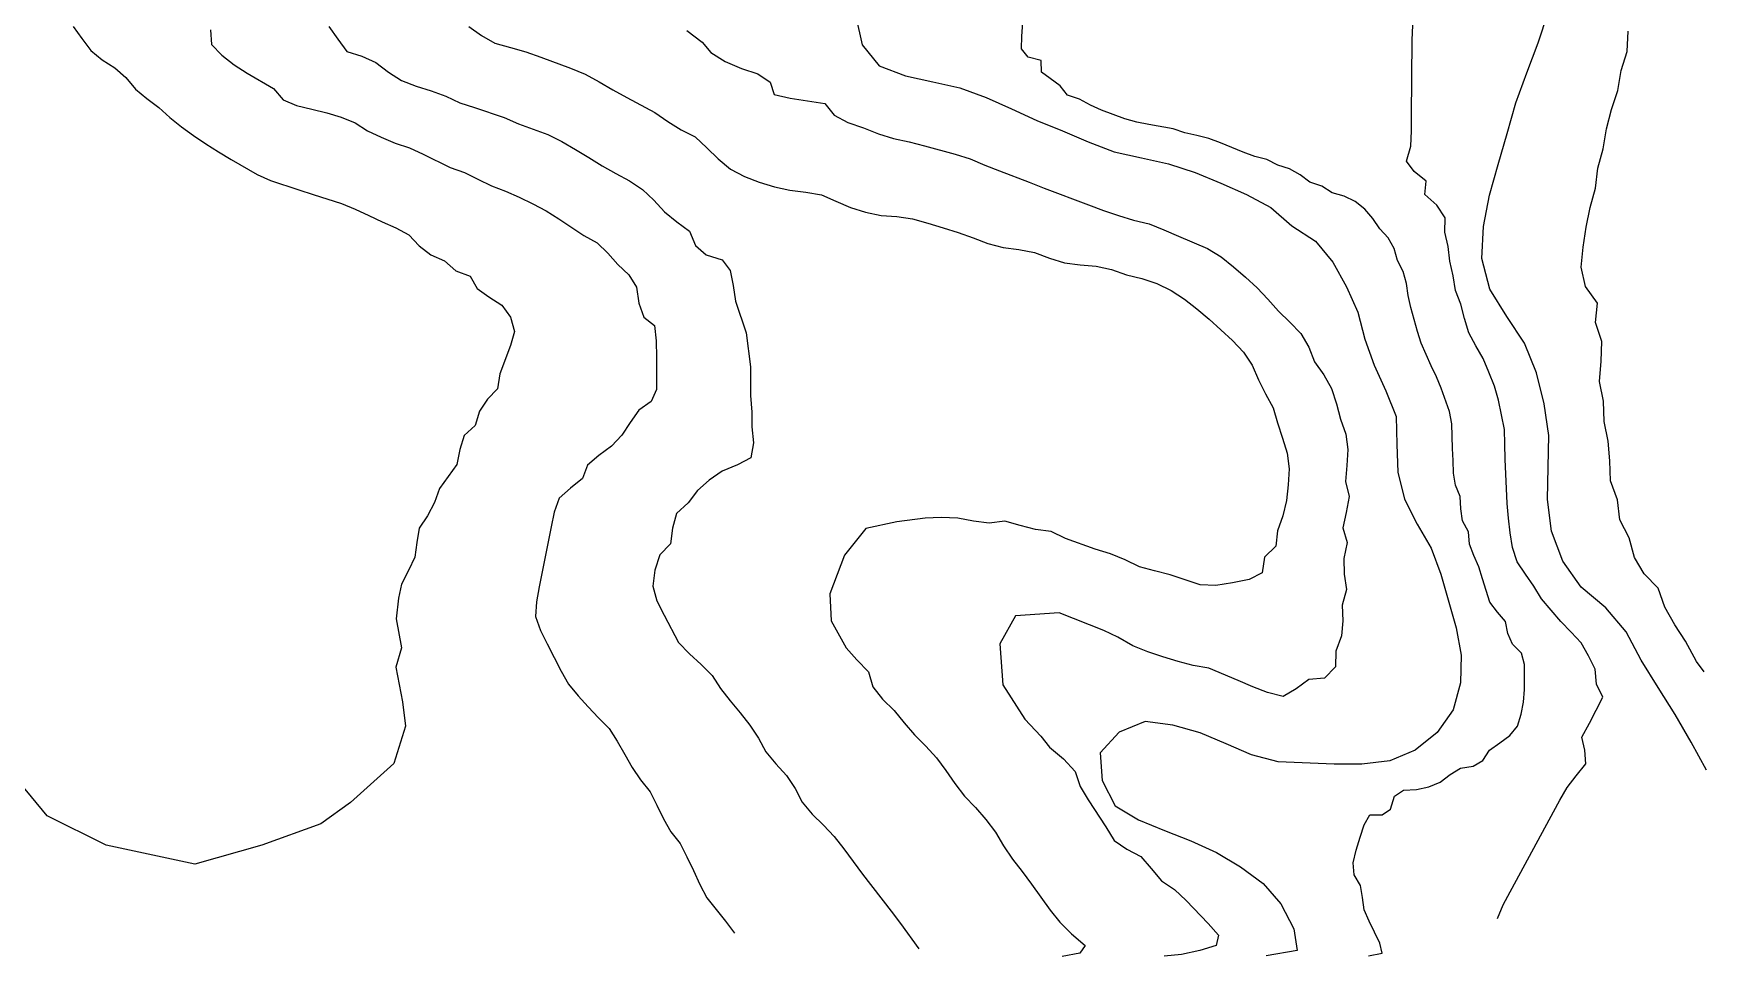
# Model space of a CAD drawing. Extents: x 2403 to 3303, y 1591 to 2515.
# Drawn here: x 2799.7 to 3296.4, y 1590.8 to 1864.9 of the extents above; entities that cross this region are included whole.
import ezdxf

# ---------------------------------------------------------------- set-up
doc = ezdxf.new("R2010")
doc.units = 0
doc.header["$MEASUREMENT"] = 0
doc.layers.add('TOPO', color=7, linetype='CONTINUOUS')

msp = doc.modelspace()

# ---------------------------------------------------------------- linework, layer by layer
at = {"layer": 'TOPO', "color": 0}
for p, q in [((3043.844, 1869.921, 460), (3045.711, 1861.506, 460)), ((3093.067, 1864.145, 450), (3093.38, 1868.181, 450)), ((3208.996, 1862.946, 440), (3209.151, 1867.35, 440)), ((3246.348, 1862.096, 430), (3249.376, 1871.099, 430)), ((2811.477, 1867.002, 510), (2814.127, 1863.467, 510)), ((2814.127, 1863.467, 510), (2816.73, 1859.87, 510)), ((2852.246, 1866.008, 500), (2852.616, 1861.636, 500)), ((2887.373, 1866.991, 490), (2890.103, 1863.272, 490)), ((2890.103, 1863.272, 490), (2892.734, 1859.555, 490)), ((2928.981, 1866.965, 480), (2932.729, 1864.281, 480)), ((2932.729, 1864.281, 480), (2936.726, 1861.988, 480)), ((2993.637, 1865.788, 470), (2998.2, 1862.383, 470)), ((2998.2, 1862.383, 470), (3000.802, 1859.28, 470)), ((3093.058, 1860.315, 450), (3093.067, 1864.145, 450)), ((3208.826, 1840.482, 440), (3208.996, 1862.946, 440)), ((3272.814, 1859.576, 420), (3273.049, 1865.567, 420)), ((2816.73, 1859.87, 510), (2820.103, 1857.073, 510)), ((2852.616, 1861.636, 500), (2855.63, 1858.424, 500)), ((2855.63, 1858.424, 500), (2859.331, 1855.574, 500)), ((2892.734, 1859.555, 490), (2897.229, 1858.218, 490)), ((2897.229, 1858.218, 490), (2901.392, 1856.303, 490)), ((2936.726, 1861.988, 480), (2941.31, 1860.71, 480)), ((2941.31, 1860.71, 480), (2945.889, 1859.417, 480)), ((2945.889, 1859.417, 480), (2950.332, 1857.878, 480)), ((2950.332, 1857.878, 480), (2959.174, 1854.636, 480)), ((3000.802, 1859.28, 470), (3005.104, 1856.617, 470)), ((3045.711, 1861.506, 460), (3050.766, 1855.296, 460)), ((3095.027, 1857.91, 450), (3093.058, 1860.315, 450)), ((3098.839, 1856.884, 450), (3095.027, 1857.91, 450)), ((3243.022, 1853.21, 430), (3246.348, 1862.096, 430)), ((3271.028, 1853.899, 420), (3272.814, 1859.576, 420)), ((2820.103, 1857.073, 510), (2823.885, 1854.704, 510)), ((2823.885, 1854.704, 510), (2827.188, 1851.82, 510)), ((2859.331, 1855.574, 500), (2863.217, 1853.093, 500)), ((2863.217, 1853.093, 500), (2870.97, 1848.547, 500)), ((2901.392, 1856.303, 490), (2905.086, 1853.464, 490)), ((2905.086, 1853.464, 490), (2908.961, 1850.914, 490)), ((2959.174, 1854.636, 480), (2963.517, 1852.815, 480)), ((2963.517, 1852.815, 480), (2967.638, 1850.55, 480)), ((3005.104, 1856.617, 470), (3009.889, 1854.546, 470)), ((3009.889, 1854.546, 470), (3014.79, 1852.906, 470)), ((3014.79, 1852.906, 470), (3018.385, 1850.484, 470)), ((3050.766, 1855.296, 460), (3058.621, 1852.312, 460)), ((3098.975, 1853.453, 450), (3098.839, 1856.884, 450)), ((3101.54, 1851.547, 450), (3098.975, 1853.453, 450)), ((3239.78, 1844.296, 430), (3243.022, 1853.21, 430)), ((3270.007, 1848.004, 420), (3271.028, 1853.899, 420)), ((2827.188, 1851.82, 510), (2829.977, 1848.379, 510)), ((2829.977, 1848.379, 510), (2833.429, 1845.628, 510)), ((2870.97, 1848.547, 500), (2873.815, 1845.235, 500)), ((2908.961, 1850.914, 490), (2913.293, 1849.235, 490)), ((2913.293, 1849.235, 490), (2917.744, 1847.898, 490)), ((2917.744, 1847.898, 490), (2922.103, 1846.343, 490)), ((2967.638, 1850.55, 480), (2971.691, 1848.148, 480)), ((2971.691, 1848.148, 480), (2975.838, 1845.921, 480)), ((3018.385, 1850.484, 470), (3019.596, 1846.757, 470)), ((3058.621, 1852.312, 460), (3066.732, 1850.596, 460)), ((3066.732, 1850.596, 460), (3074.741, 1848.74, 460)), ((3074.741, 1848.74, 460), (3082.508, 1845.905, 460)), ((3104.541, 1849.408, 450), (3101.54, 1851.547, 450)), ((3106.697, 1846.626, 450), (3104.541, 1849.408, 450)), ((3268.145, 1842.346, 420), (3270.007, 1848.004, 420)), ((2833.429, 1845.628, 510), (2836.973, 1842.961, 510)), ((2836.973, 1842.961, 510), (2840.2, 1839.934, 510)), ((2873.815, 1845.235, 500), (2877.802, 1843.503, 500)), ((2877.802, 1843.503, 500), (2882.332, 1842.466, 500)), ((2882.332, 1842.466, 500), (2886.785, 1841.354, 500)), ((2922.103, 1846.343, 490), (2926.292, 1844.349, 490)), ((2926.292, 1844.349, 490), (2930.693, 1842.883, 490)), ((2930.693, 1842.883, 490), (2939.496, 1839.952, 490)), ((2975.838, 1845.921, 480), (2984.131, 1841.448, 480)), ((3019.596, 1846.757, 470), (3024.312, 1845.743, 470)), ((3024.312, 1845.743, 470), (3034.6, 1844.115, 470)), ((3034.6, 1844.115, 470), (3037.386, 1840.625, 470)), ((3082.508, 1845.905, 460), (3090.082, 1842.565, 460)), ((3090.082, 1842.565, 460), (3097.576, 1839.082, 460)), ((3110.261, 1845.413, 450), (3106.697, 1846.626, 450)), ((3113.476, 1843.655, 450), (3110.261, 1845.413, 450)), ((3116.805, 1842.15, 450), (3113.476, 1843.655, 450)), ((3237.205, 1835.164, 430), (3239.78, 1844.296, 430)), ((2840.2, 1839.934, 510), (2843.639, 1837.167, 510)), ((2886.785, 1841.354, 500), (2891.085, 1840.053, 500)), ((2891.085, 1840.053, 500), (2895.196, 1838.4, 500)), ((2895.196, 1838.4, 500), (2898.935, 1835.982, 500)), ((2939.496, 1839.952, 490), (2943.726, 1838.048, 490)), ((2943.726, 1838.048, 490), (2948.107, 1836.514, 490)), ((2984.131, 1841.448, 480), (2987.995, 1838.762, 480)), ((2987.995, 1838.762, 480), (2992.016, 1836.33, 480)), ((3037.386, 1840.625, 470), (3041.482, 1838.485, 470)), ((3041.482, 1838.485, 470), (3046.089, 1836.881, 470)), ((3097.576, 1839.082, 460), (3105.229, 1835.961, 460)), ((3120.24, 1840.845, 450), (3116.805, 1842.15, 450)), ((3123.688, 1839.595, 450), (3120.24, 1840.845, 450)), ((3127.214, 1838.624, 450), (3123.688, 1839.595, 450)), ((3130.816, 1837.924, 450), (3127.214, 1838.624, 450)), ((3138.016, 1836.564, 450), (3130.816, 1837.924, 450)), ((3208.769, 1835.985, 440), (3208.826, 1840.482, 440)), ((3266.687, 1836.581, 420), (3268.145, 1842.346, 420)), ((2843.639, 1837.167, 510), (2847.264, 1834.626, 510)), ((2847.264, 1834.626, 510), (2850.938, 1832.158, 510)), ((2898.935, 1835.982, 500), (2902.991, 1834.097, 500)), ((2902.991, 1834.097, 500), (2907.135, 1832.384, 500)), ((2948.107, 1836.514, 490), (2952.443, 1834.867, 490)), ((2952.443, 1834.867, 490), (2956.593, 1832.79, 490)), ((2956.593, 1832.79, 490), (2960.628, 1830.496, 490)), ((2992.016, 1836.33, 480), (2996.193, 1834.191, 480)), ((2996.193, 1834.191, 480), (2999.63, 1830.982, 480)), ((3046.089, 1836.881, 470), (3050.578, 1835.089, 470)), ((3050.578, 1835.089, 470), (3055.071, 1833.772, 470)), ((3055.071, 1833.772, 470), (3059.675, 1832.728, 470)), ((3059.675, 1832.728, 470), (3064.235, 1831.546, 470)), ((3105.229, 1835.961, 460), (3112.844, 1832.697, 460)), ((3112.844, 1832.697, 460), (3120.547, 1829.74, 460)), ((3141.511, 1835.454, 450), (3138.016, 1836.564, 450)), ((3145.07, 1834.59, 450), (3141.511, 1835.454, 450)), ((3148.62, 1833.679, 450), (3145.07, 1834.59, 450)), ((3152.081, 1832.474, 450), (3148.62, 1833.679, 450)), ((3208.543, 1831.481, 440), (3208.769, 1835.985, 440)), ((3234.538, 1826.053, 430), (3237.205, 1835.164, 430)), ((3265.632, 1830.694, 420), (3266.687, 1836.581, 420)), ((2850.938, 1832.158, 510), (2854.661, 1829.771, 510)), ((2854.661, 1829.771, 510), (2858.453, 1827.483, 510)), ((2907.135, 1832.384, 500), (2911.362, 1830.927, 500)), ((2911.362, 1830.927, 500), (2915.416, 1829.061, 500)), ((2915.416, 1829.061, 500), (2923.429, 1825.085, 500)), ((2960.628, 1830.496, 490), (2964.603, 1828.104, 490)), ((2964.603, 1828.104, 490), (2968.503, 1825.59, 490)), ((2999.63, 1830.982, 480), (3003.019, 1827.662, 480)), ((3003.019, 1827.662, 480), (3006.631, 1824.642, 480)), ((3064.235, 1831.546, 470), (3073.331, 1829.109, 470)), ((3073.331, 1829.109, 470), (3077.821, 1827.693, 470)), ((3077.821, 1827.693, 470), (3082.128, 1825.79, 470)), ((3120.547, 1829.74, 460), (3128.629, 1828.028, 460)), ((3128.629, 1828.028, 460), (3136.69, 1826.164, 460)), ((3155.459, 1831.054, 450), (3152.081, 1832.474, 450)), ((3158.84, 1829.636, 450), (3155.459, 1831.054, 450)), ((3162.298, 1828.422, 450), (3158.84, 1829.636, 450)), ((3165.845, 1827.493, 450), (3162.298, 1828.422, 450)), ((3207.316, 1826.97, 440), (3208.543, 1831.481, 440)), ((3264.066, 1824.936, 420), (3265.632, 1830.694, 420)), ((2858.453, 1827.483, 510), (2866.122, 1823.053, 510)), ((2866.122, 1823.053, 510), (2870.144, 1821.263, 510)), ((2923.429, 1825.085, 500), (2927.637, 1823.599, 500)), ((2927.637, 1823.599, 500), (2931.673, 1821.678, 500)), ((2968.503, 1825.59, 490), (2972.576, 1823.352, 490)), ((2972.576, 1823.352, 490), (2976.684, 1821.175, 490)), ((3006.631, 1824.642, 480), (3010.771, 1822.458, 480)), ((3082.128, 1825.79, 470), (3086.516, 1824.081, 470)), ((3086.516, 1824.081, 470), (3095.336, 1820.761, 470)), ((3136.69, 1826.164, 460), (3144.545, 1823.581, 460)), ((3144.545, 1823.581, 460), (3152.186, 1820.451, 460)), ((3169.086, 1825.784, 450), (3165.845, 1827.493, 450)), ((3172.614, 1824.702, 450), (3169.086, 1825.784, 450)), ((3175.724, 1822.927, 450), (3172.614, 1824.702, 450)), ((3178.629, 1820.739, 450), (3175.724, 1822.927, 450)), ((3209.529, 1823.944, 440), (3207.316, 1826.97, 440)), ((3213.143, 1821.069, 440), (3209.529, 1823.944, 440)), ((3231.931, 1816.937, 430), (3234.538, 1826.053, 430)), ((3263.42, 1818.99, 420), (3264.066, 1824.936, 420)), ((2870.144, 1821.263, 510), (2878.544, 1818.477, 510)), ((2878.544, 1818.477, 510), (2882.748, 1817.101, 510)), ((2931.673, 1821.678, 500), (2935.69, 1819.709, 500)), ((2935.69, 1819.709, 500), (2939.841, 1818.067, 500)), ((2939.841, 1818.067, 500), (2943.925, 1816.257, 500)), ((2976.684, 1821.175, 490), (2980.506, 1818.592, 490)), ((2980.506, 1818.592, 490), (2983.889, 1815.401, 490)), ((3010.771, 1822.458, 480), (3015.198, 1820.792, 480)), ((3015.198, 1820.792, 480), (3019.704, 1819.408, 480)), ((3019.704, 1819.408, 480), (3024.29, 1818.365, 480)), ((3024.29, 1818.365, 480), (3028.992, 1817.822, 480)), ((3028.992, 1817.822, 480), (3033.615, 1817.041, 480)), ((3095.336, 1820.761, 470), (3099.711, 1819.018, 470)), ((3099.711, 1819.018, 470), (3112.916, 1813.988, 470)), ((3152.186, 1820.451, 460), (3159.773, 1817.114, 460)), ((3182.119, 1819.549, 450), (3178.629, 1820.739, 450)), ((3185.231, 1817.623, 450), (3182.119, 1819.549, 450)), ((3212.769, 1817.061, 440), (3213.143, 1821.069, 440)), ((3261.781, 1813.252, 420), (3263.42, 1818.99, 420)), ((2882.748, 1817.101, 510), (2891.167, 1814.384, 510)), ((2891.167, 1814.384, 510), (2895.27, 1812.741, 510)), ((2895.27, 1812.741, 510), (2899.278, 1810.873, 510)), ((2943.925, 1816.257, 500), (2947.956, 1814.321, 500)), ((2947.956, 1814.321, 500), (2951.912, 1812.244, 500)), ((2983.889, 1815.401, 490), (2987.039, 1811.988, 490)), ((3033.615, 1817.041, 480), (3037.908, 1815.15, 480)), ((3037.908, 1815.15, 480), (3042.229, 1813.241, 480)), ((3042.229, 1813.241, 480), (3046.736, 1811.825, 480)), ((3112.916, 1813.988, 470), (3117.327, 1812.329, 470)), ((3159.773, 1817.114, 460), (3167.042, 1813.198, 460)), ((3167.042, 1813.198, 460), (3173.273, 1807.764, 460)), ((3188.75, 1816.568, 450), (3185.231, 1817.623, 450)), ((3192.048, 1814.972, 450), (3188.75, 1816.568, 450)), ((3194.947, 1812.724, 450), (3192.048, 1814.972, 450)), ((3197.288, 1809.927, 450), (3194.947, 1812.724, 450)), ((3216.333, 1813.909, 440), (3212.769, 1817.061, 440)), ((3218.746, 1810.21, 440), (3216.333, 1813.909, 440)), ((3230.141, 1807.614, 430), (3231.931, 1816.937, 430)), ((3260.594, 1807.4, 420), (3261.781, 1813.252, 420)), ((2899.278, 1810.873, 510), (2903.264, 1808.966, 510)), ((2903.264, 1808.966, 510), (2907.349, 1807.197, 510)), ((2951.912, 1812.244, 500), (2955.692, 1809.864, 500)), ((2955.692, 1809.864, 500), (2963.145, 1804.935, 500)), ((2987.039, 1811.988, 490), (2990.696, 1809.022, 490)), ((2990.696, 1809.022, 490), (2994.435, 1806.177, 490)), ((3046.736, 1811.825, 480), (3051.332, 1810.857, 480)), ((3051.332, 1810.857, 480), (3056.04, 1810.599, 480)), ((3056.04, 1810.599, 480), (3060.667, 1809.844, 480)), ((3060.667, 1809.844, 480), (3065.213, 1808.59, 480)), ((3065.213, 1808.59, 480), (3069.734, 1807.24, 480)), ((3117.327, 1812.329, 470), (3121.792, 1810.811, 470)), ((3121.792, 1810.811, 470), (3126.307, 1809.476, 470)), ((3126.307, 1809.476, 470), (3130.879, 1808.357, 470)), ((3130.879, 1808.357, 470), (3135.256, 1806.62, 470)), ((3173.273, 1807.764, 460), (3180.25, 1803.283, 460)), ((3199.368, 1806.913, 450), (3197.288, 1809.927, 450)), ((3218.673, 1805.928, 440), (3218.746, 1810.21, 440)), ((2907.349, 1807.197, 510), (2911.2, 1805.088, 510)), ((2911.2, 1805.088, 510), (2914.254, 1801.845, 510)), ((2963.145, 1804.935, 500), (2967.053, 1802.751, 500)), ((2967.053, 1802.751, 500), (2970.271, 1799.676, 500)), ((2994.435, 1806.177, 490), (2996.237, 1801.979, 490)), ((3069.734, 1807.24, 480), (3074.226, 1805.83, 480)), ((3074.226, 1805.83, 480), (3078.67, 1804.275, 480)), ((3078.67, 1804.275, 480), (3083.04, 1802.495, 480)), ((3135.256, 1806.62, 470), (3139.573, 1804.734, 470)), ((3139.573, 1804.734, 470), (3148.232, 1801.021, 470)), ((3180.25, 1803.283, 460), (3185.435, 1796.986, 460)), ((3201.841, 1804.198, 450), (3199.368, 1806.913, 450)), ((3203.654, 1801.034, 450), (3201.841, 1804.198, 450)), ((3219.696, 1801.641, 440), (3218.673, 1805.928, 440)), ((3229.693, 1798.062, 430), (3230.141, 1807.614, 430)), ((3259.708, 1801.503, 420), (3260.594, 1807.4, 420)), ((2914.254, 1801.845, 510), (2917.737, 1799.223, 510)), ((2917.737, 1799.223, 510), (2921.755, 1797.369, 510)), ((2970.271, 1799.676, 500), (2973.213, 1796.319, 500)), ((2996.237, 1801.979, 490), (2999.427, 1799.181, 490)), ((2999.427, 1799.181, 490), (3004.144, 1797.731, 490)), ((3083.04, 1802.495, 480), (3087.573, 1801.325, 480)), ((3087.573, 1801.325, 480), (3092.261, 1800.722, 480)), ((3092.261, 1800.722, 480), (3096.895, 1799.916, 480)), ((3096.895, 1799.916, 480), (3101.292, 1798.229, 480)), ((3101.292, 1798.229, 480), (3105.763, 1796.81, 480)), ((3148.232, 1801.021, 470), (3152.247, 1798.595, 470)), ((3152.247, 1798.595, 470), (3155.899, 1795.616, 470)), ((3204.672, 1797.514, 450), (3203.654, 1801.034, 450)), ((3220.137, 1797.288, 440), (3219.696, 1801.641, 440)), ((3232.077, 1788.995, 430), (3229.693, 1798.062, 430)), ((3259.141, 1795.514, 420), (3259.708, 1801.503, 420)), ((2921.755, 1797.369, 510), (2925.097, 1794.465, 510)), ((2925.097, 1794.465, 510), (2929.405, 1792.824, 510)), ((2929.405, 1792.824, 510), (2931.46, 1789.223, 510)), ((2973.213, 1796.319, 500), (2976.422, 1793.201, 500)), ((2976.422, 1793.201, 500), (2978.758, 1789.562, 500)), ((3004.144, 1797.731, 490), (3006.57, 1794.498, 490)), ((3006.57, 1794.498, 490), (3007.441, 1790.044, 490)), ((3105.763, 1796.81, 480), (3110.444, 1796.203, 480)), ((3110.444, 1796.203, 480), (3115.156, 1795.85, 480)), ((3115.156, 1795.85, 480), (3119.712, 1794.804, 480)), ((3119.712, 1794.804, 480), (3124.18, 1793.284, 480)), ((3124.18, 1793.284, 480), (3128.758, 1792.18, 480)), ((3155.899, 1795.616, 470), (3159.476, 1792.533, 470)), ((3185.435, 1796.986, 460), (3189.475, 1789.651, 460)), ((3206.351, 1794.248, 450), (3204.672, 1797.514, 450)), ((3207.249, 1790.712, 450), (3206.351, 1794.248, 450)), ((3221.165, 1792.983, 440), (3220.137, 1797.288, 440)), ((3221.845, 1788.612, 440), (3221.165, 1792.983, 440)), ((3260.418, 1789.78, 420), (3259.141, 1795.514, 420)), ((2931.46, 1789.223, 510), (2934.934, 1786.664, 510)), ((2978.758, 1789.562, 500), (2979.462, 1784.789, 500)), ((3007.441, 1790.044, 490), (3008.089, 1785.415, 490)), ((3128.758, 1792.18, 480), (3133.209, 1790.65, 480)), ((3133.209, 1790.65, 480), (3137.454, 1788.608, 480)), ((3137.454, 1788.608, 480), (3141.37, 1785.993, 480)), ((3159.476, 1792.533, 470), (3162.985, 1789.377, 470)), ((3162.985, 1789.377, 470), (3166.167, 1786.019, 470)), ((3189.475, 1789.651, 460), (3192.82, 1782.134, 460)), ((3207.832, 1787.077, 450), (3207.249, 1790.712, 450)), ((3223.43, 1784.528, 440), (3221.845, 1788.612, 440)), ((3237.049, 1780.84, 430), (3232.077, 1788.995, 430)), ((3264.029, 1784.827, 420), (3260.418, 1789.78, 420)), ((2934.934, 1786.664, 510), (2938.77, 1784.256, 510)), ((2938.77, 1784.256, 510), (2941.381, 1780.663, 510)), ((2979.462, 1784.789, 500), (2980.91, 1780.697, 500)), ((3008.089, 1785.415, 490), (3011.328, 1776.062, 490)), ((3141.37, 1785.993, 480), (3145.093, 1783.106, 480)), ((3145.093, 1783.106, 480), (3148.694, 1780.074, 480)), ((3166.167, 1786.019, 470), (3169.287, 1782.478, 470)), ((3208.599, 1783.498, 450), (3207.832, 1787.077, 450)), ((3209.593, 1779.969, 450), (3208.599, 1783.498, 450)), ((3224.483, 1780.244, 440), (3223.43, 1784.528, 440)), ((3263.394, 1779.041, 420), (3264.029, 1784.827, 420)), ((2941.381, 1780.663, 510), (2942.518, 1776.379, 510)), ((2980.91, 1780.697, 500), (2984.059, 1778.183, 500)), ((2984.059, 1778.183, 500), (2984.59, 1773.649, 500)), ((3148.694, 1780.074, 480), (3152.196, 1776.932, 480)), ((3169.287, 1782.478, 470), (3172.683, 1779.185, 470)), ((3172.683, 1779.185, 470), (3175.969, 1775.809, 470)), ((3192.82, 1782.134, 460), (3194.906, 1774.124, 460)), ((3210.543, 1776.43, 450), (3209.593, 1779.969, 450)), ((3225.841, 1776.056, 440), (3224.483, 1780.244, 440)), ((3242.286, 1772.964, 430), (3237.049, 1780.84, 430)), ((3265.252, 1773.445, 420), (3263.394, 1779.041, 420)), ((2942.518, 1776.379, 510), (2941.329, 1772.24, 510)), ((2984.59, 1773.649, 500), (2984.632, 1768.735, 500)), ((3011.328, 1776.062, 490), (3012.547, 1765.904, 490)), ((3152.196, 1776.932, 480), (3155.626, 1773.695, 480)), ((3155.626, 1773.695, 480), (3158.9, 1770.292, 480)), ((3175.969, 1775.809, 470), (3178.266, 1771.749, 470)), ((3194.906, 1774.124, 460), (3197.693, 1766.369, 460)), ((3211.633, 1772.932, 450), (3210.543, 1776.43, 450)), ((3213.095, 1769.57, 450), (3211.633, 1772.932, 450)), ((3227.849, 1772.14, 440), (3225.841, 1776.056, 440)), ((3245.852, 1764.16, 430), (3242.286, 1772.964, 430)), ((3265.048, 1767.559, 420), (3265.252, 1773.445, 420)), ((2941.329, 1772.24, 510), (2938.17, 1763.83, 510)), ((2984.632, 1768.735, 500), (2984.629, 1759.2, 500)), ((3158.9, 1770.292, 480), (3161.531, 1766.422, 480)), ((3178.266, 1771.749, 470), (3180.019, 1767.442, 470)), ((3214.65, 1766.251, 450), (3213.095, 1769.57, 450)), ((3230.09, 1768.363, 440), (3227.849, 1772.14, 440)), ((3231.774, 1764.287, 440), (3230.09, 1768.363, 440)), ((2938.17, 1763.83, 510), (2937.449, 1759.405, 510)), ((3012.547, 1765.904, 490), (3012.547, 1757.372, 490)), ((3161.531, 1766.422, 480), (3163.375, 1762.07, 480)), ((3180.019, 1767.442, 470), (3182.73, 1763.546, 470)), ((3182.73, 1763.546, 470), (3185.082, 1759.457, 470)), ((3197.693, 1766.369, 460), (3201.189, 1758.828, 460)), ((3216.223, 1762.94, 450), (3214.65, 1766.251, 450)), ((3233.41, 1760.194, 440), (3231.774, 1764.287, 440)), ((3248.152, 1754.923, 430), (3245.852, 1764.16, 430)), ((3264.593, 1761.569, 420), (3265.048, 1767.559, 420)), ((2937.449, 1759.405, 510), (2934.461, 1756.317, 510)), ((2984.629, 1759.2, 500), (2983.042, 1755.6, 500)), ((3163.375, 1762.07, 480), (3165.436, 1757.86, 480)), ((3185.082, 1759.457, 470), (3186.485, 1754.968, 470)), ((3201.189, 1758.828, 460), (3204.182, 1751.119, 460)), ((3217.574, 1759.534, 450), (3216.223, 1762.94, 450)), ((3220.016, 1752.625, 450), (3217.574, 1759.534, 450)), ((3234.601, 1755.969, 440), (3233.41, 1760.194, 440)), ((3265.801, 1755.703, 420), (3264.593, 1761.569, 420)), ((2934.461, 1756.317, 510), (2932.097, 1752.776, 510)), ((2983.042, 1755.6, 500), (2979.444, 1752.998, 500)), ((3012.547, 1757.372, 490), (3012.953, 1752.497, 490)), ((3165.436, 1757.86, 480), (3167.744, 1753.781, 480)), ((3167.744, 1753.781, 480), (3169.051, 1749.245, 480)), ((3186.485, 1754.968, 470), (3187.681, 1750.412, 470)), ((3235.469, 1751.648, 440), (3234.601, 1755.969, 440)), ((3249.522, 1745.54, 430), (3248.152, 1754.923, 430)), ((3265.942, 1749.724, 420), (3265.801, 1755.703, 420)), ((2930.895, 1748.508, 510), (2927.605, 1745.554, 510)), ((2932.097, 1752.776, 510), (2930.895, 1748.508, 510)), ((2976.855, 1749.357, 500), (2974.359, 1745.64, 500)), ((2979.444, 1752.998, 500), (2976.855, 1749.357, 500)), ((3012.953, 1752.497, 490), (3012.975, 1748.141, 490)), ((3012.975, 1748.141, 490), (3013.449, 1743.337, 490)), ((3169.051, 1749.245, 480), (3170.449, 1744.755, 480)), ((3187.681, 1750.412, 470), (3189.294, 1745.965, 470)), ((3204.182, 1751.119, 460), (3204.454, 1742.886, 460)), ((3220.748, 1749.028, 450), (3220.016, 1752.625, 450)), ((3220.899, 1745.371, 450), (3220.748, 1749.028, 450)), ((3236.355, 1747.324, 440), (3235.469, 1751.648, 440)), ((3267.111, 1743.875, 420), (3265.942, 1749.724, 420)), ((2927.605, 1745.554, 510), (2926.315, 1741.38, 510)), ((2974.359, 1745.64, 500), (2971.344, 1742.324, 500)), ((3013.449, 1743.337, 490), (3012.699, 1738.907, 490)), ((3170.449, 1744.755, 480), (3171.844, 1740.256, 480)), ((3189.294, 1745.965, 470), (3189.877, 1741.344, 470)), ((3220.912, 1741.705, 450), (3220.899, 1745.371, 450)), ((3236.526, 1742.935, 440), (3236.355, 1747.324, 440)), ((3249.368, 1736.071, 430), (3249.522, 1745.54, 430)), ((3267.614, 1737.956, 420), (3267.111, 1743.875, 420)), ((2926.315, 1741.38, 510), (2925.372, 1736.959, 510)), ((2967.553, 1739.618, 500), (2964.146, 1736.726, 500)), ((2971.344, 1742.324, 500), (2967.553, 1739.618, 500)), ((3012.699, 1738.907, 490), (3008.72, 1736.78, 490)), ((3171.844, 1740.256, 480), (3172.472, 1735.61, 480)), ((3189.877, 1741.344, 470), (3189.623, 1736.599, 470)), ((3204.454, 1742.886, 460), (3204.686, 1734.585, 460)), ((3221.122, 1738.051, 450), (3220.912, 1741.705, 450)), ((3236.566, 1738.532, 440), (3236.526, 1742.935, 440)), ((3237.187, 1725.34, 440), (3236.566, 1738.532, 440)), ((2922.871, 1733.349, 510), (2920.246, 1729.799, 510)), ((2925.372, 1736.959, 510), (2922.871, 1733.349, 510)), ((2964.146, 1736.726, 500), (2962.679, 1732.724, 500)), ((3004.148, 1734.979, 490), (3000.307, 1732.287, 490)), ((3008.72, 1736.78, 490), (3004.148, 1734.979, 490)), ((3172.472, 1735.61, 480), (3172.147, 1730.901, 480)), ((3189.623, 1736.599, 470), (3189.177, 1731.856, 470)), ((3204.686, 1734.585, 460), (3206.713, 1726.614, 460)), ((3221.277, 1734.373, 450), (3221.122, 1738.051, 450)), ((3221.796, 1730.787, 450), (3221.277, 1734.373, 450)), ((3249.197, 1726.563, 430), (3249.368, 1736.071, 430)), ((3267.887, 1732.062, 420), (3267.614, 1737.956, 420)), ((2920.246, 1729.799, 510), (2918.798, 1725.61, 510)), ((2959.16, 1729.856, 500), (2955.794, 1726.874, 500)), ((2962.679, 1732.724, 500), (2959.16, 1729.856, 500)), ((2996.849, 1729.184, 490), (2994.058, 1725.505, 490)), ((3000.307, 1732.287, 490), (2996.849, 1729.184, 490)), ((3172.147, 1730.901, 480), (3171.658, 1726.212, 480)), ((3189.177, 1731.856, 470), (3190.322, 1727.375, 470)), ((3223.249, 1727.404, 450), (3221.796, 1730.787, 450)), ((3269.915, 1726.405, 420), (3267.887, 1732.062, 420)), ((2918.798, 1725.61, 510), (2916.738, 1721.685, 510)), ((2955.794, 1726.874, 500), (2954.329, 1722.765, 500)), ((2994.058, 1725.505, 490), (2990.626, 1722.326, 490)), ((3171.658, 1726.212, 480), (3170.588, 1721.647, 480)), ((3190.322, 1727.375, 470), (3189.437, 1722.687, 470)), ((3206.713, 1726.614, 460), (3210.453, 1719.215, 460)), ((3223.433, 1723.704, 450), (3223.249, 1727.404, 450)), ((3223.939, 1720.146, 450), (3223.433, 1723.704, 450)), ((3237.584, 1720.957, 440), (3237.187, 1725.34, 440)), ((3250.313, 1717.116, 430), (3249.197, 1726.563, 430)), ((3270.668, 1720.452, 420), (3269.915, 1726.405, 420)), ((2916.738, 1721.685, 510), (2914.189, 1718.034, 510)), ((2953.367, 1718.358, 500), (2949.839, 1700.55, 500)), ((2954.329, 1722.765, 500), (2953.367, 1718.358, 500)), ((2990.626, 1722.326, 490), (2989.377, 1718.028, 490)), ((3055.97, 1719.925, 480), (3046.825, 1717.937, 480)), ((3064.375, 1721.01, 480), (3055.97, 1719.925, 480)), ((3069.211, 1721.194, 480), (3064.375, 1721.01, 480)), ((3074.089, 1720.985, 480), (3069.211, 1721.194, 480)), ((3078.8, 1720.106, 480), (3074.089, 1720.985, 480)), ((3083.43, 1719.51, 480), (3078.8, 1720.106, 480)), ((3088.074, 1720.042, 480), (3083.43, 1719.51, 480)), ((3092.6, 1718.751, 480), (3088.074, 1720.042, 480)), ((3097.157, 1717.583, 480), (3092.6, 1718.751, 480)), ((3170.588, 1721.647, 480), (3169.024, 1717.223, 480)), ((3189.437, 1722.687, 470), (3188.395, 1718.055, 470)), ((3210.453, 1719.215, 460), (3214.592, 1712.079, 460)), ((3225.671, 1716.963, 450), (3223.939, 1720.146, 450)), ((3238.104, 1716.583, 440), (3237.584, 1720.957, 440)), ((3273.343, 1715.17, 420), (3270.668, 1720.452, 420)), ((2913.485, 1713.765, 510), (2912.922, 1709.407, 510)), ((2914.189, 1718.034, 510), (2913.485, 1713.765, 510)), ((2988.783, 1713.338, 490), (2985.618, 1710.046, 490)), ((2989.377, 1718.028, 490), (2988.783, 1713.338, 490)), ((3046.825, 1717.937, 480), (3040.464, 1709.986, 480)), ((3101.787, 1717.028, 480), (3097.157, 1717.583, 480)), ((3106.031, 1714.942, 480), (3101.787, 1717.028, 480)), ((3114.912, 1711.806, 480), (3106.031, 1714.942, 480)), ((3169.024, 1717.223, 480), (3168.519, 1712.635, 480)), ((3188.395, 1718.055, 470), (3189.688, 1713.785, 470)), ((3189.688, 1713.785, 470), (3188.675, 1708.96, 470)), ((3226, 1713.278, 450), (3225.671, 1716.963, 450)), ((3238.748, 1712.229, 440), (3238.104, 1716.583, 440)), ((3253.692, 1708.244, 430), (3250.313, 1717.116, 430)), ((3274.929, 1709.322, 420), (3273.343, 1715.17, 420)), ((2912.922, 1709.407, 510), (2911.044, 1705.424, 510)), ((2985.618, 1710.046, 490), (2984.198, 1705.556, 490)), ((3040.464, 1709.986, 480), (3036.09, 1698.455, 480)), ((3119.4, 1710.365, 480), (3114.912, 1711.806, 480)), ((3123.762, 1708.607, 480), (3119.4, 1710.365, 480)), ((3127.998, 1706.565, 480), (3123.762, 1708.607, 480)), ((3165.143, 1709.399, 480), (3164.425, 1704.761, 480)), ((3168.519, 1712.635, 480), (3165.143, 1709.399, 480)), ((3188.675, 1708.96, 470), (3188.778, 1704.321, 470)), ((3214.592, 1712.079, 460), (3217.476, 1704.313, 460)), ((3227.33, 1709.869, 450), (3226, 1713.278, 450)), ((3228.754, 1706.479, 450), (3227.33, 1709.869, 450)), ((3240.185, 1708.047, 440), (3238.748, 1712.229, 440)), ((3277.892, 1704.46, 420), (3274.929, 1709.322, 420)), ((2911.044, 1705.424, 510), (2909.012, 1701.399, 510)), ((2984.198, 1705.556, 490), (2983.635, 1700.778, 490)), ((3132.523, 1705.311, 480), (3127.998, 1706.565, 480)), ((3137.109, 1704.181, 480), (3132.523, 1705.311, 480)), ((3141.603, 1702.643, 480), (3137.109, 1704.181, 480)), ((3164.425, 1704.761, 480), (3160.58, 1702.767, 480)), ((3188.778, 1704.321, 470), (3189.514, 1699.782, 470)), ((3217.476, 1704.313, 460), (3222.086, 1688.433, 460)), ((3229.839, 1702.986, 450), (3228.754, 1706.479, 450)), ((3242.573, 1704.369, 440), (3240.185, 1708.047, 440)), ((3245.074, 1700.75, 440), (3242.573, 1704.369, 440)), ((3259.192, 1700.521, 430), (3253.692, 1708.244, 430)), ((3282.046, 1700.232, 420), (3277.892, 1704.46, 420)), ((2909.012, 1701.399, 510), (2908.1, 1697.168, 510)), ((2949.839, 1700.55, 500), (2949.044, 1696.109, 500)), ((2983.635, 1700.778, 490), (2984.812, 1696.383, 490)), ((3036.09, 1698.455, 480), (3036.488, 1690.504, 480)), ((3146.077, 1701.161, 480), (3141.603, 1702.643, 480)), ((3150.689, 1700.973, 480), (3146.077, 1701.161, 480)), ((3155.611, 1701.72, 480), (3150.689, 1700.973, 480)), ((3160.58, 1702.767, 480), (3155.611, 1701.72, 480)), ((3189.514, 1699.782, 470), (3188.226, 1695.117, 470)), ((3232.013, 1696.013, 450), (3229.839, 1702.986, 450)), ((3247.402, 1697.028, 440), (3245.074, 1700.75, 440)), ((3266.455, 1694.329, 430), (3259.192, 1700.521, 430)), ((3284.016, 1694.524, 420), (3282.046, 1700.232, 420)), ((2908.1, 1697.168, 510), (2907.386, 1691.086, 510)), ((2949.044, 1696.109, 500), (2948.803, 1691.749, 500)), ((2984.812, 1696.383, 490), (2986.966, 1692.211, 490)), ((3188.226, 1695.117, 470), (3188.395, 1690.529, 470)), ((3234.265, 1693.099, 450), (3232.013, 1696.013, 450)), ((3250.2, 1693.612, 440), (3247.402, 1697.028, 440)), ((3253.06, 1690.258, 440), (3250.2, 1693.612, 440)), ((3272.529, 1687.207, 430), (3266.455, 1694.329, 430)), ((3286.925, 1689.287, 420), (3284.016, 1694.524, 420)), ((2907.386, 1691.086, 510), (2908.953, 1682.497, 510)), ((2948.803, 1691.749, 500), (2950.251, 1687.64, 500)), ((2986.966, 1692.211, 490), (2991.221, 1684.024, 490)), ((3036.488, 1690.504, 480), (3040.925, 1682.476, 480)), ((3091.233, 1691.974, 470), (3086.585, 1683.609, 470)), ((3104.245, 1692.904, 470), (3091.233, 1691.974, 470)), ((3117.443, 1687.645, 470), (3104.245, 1692.904, 470)), ((3188.395, 1690.529, 470), (3187.971, 1686.013, 470)), ((3236.712, 1690.278, 450), (3234.265, 1693.099, 450)), ((3237.365, 1686.736, 450), (3236.712, 1690.278, 450)), ((3256.135, 1687.108, 440), (3253.06, 1690.258, 440)), ((3290.119, 1684.417, 420), (3286.925, 1689.287, 420)), ((2950.251, 1687.64, 500), (2952.261, 1683.614, 500)), ((2952.261, 1683.614, 500), (2956.352, 1675.557, 500)), ((2991.221, 1684.024, 490), (2994.429, 1680.641, 490)), ((3086.585, 1683.609, 470), (3087.515, 1671.526, 470)), ((3121.609, 1685.625, 470), (3117.443, 1687.645, 470)), ((3126.068, 1683.027, 470), (3121.609, 1685.625, 470)), ((3187.971, 1686.013, 470), (3186.357, 1681.452, 470)), ((3222.086, 1688.433, 460), (3223.551, 1680.303, 460)), ((3238.774, 1683.551, 450), (3237.365, 1686.736, 450)), ((3241.453, 1680.923, 450), (3238.774, 1683.551, 450)), ((3259.116, 1683.918, 440), (3256.135, 1687.108, 440)), ((3261.323, 1680.079, 440), (3259.116, 1683.918, 440)), ((3277, 1678.776, 430), (3272.529, 1687.207, 430)), ((3293.371, 1678.413, 420), (3290.119, 1684.417, 420)), ((2908.953, 1682.497, 510), (2907.271, 1676.757, 510)), ((2994.429, 1680.641, 490), (2997.888, 1677.508, 490)), ((3040.925, 1682.476, 480), (3044.142, 1678.918, 480)), ((3044.142, 1678.918, 480), (3047.568, 1675.334, 480)), ((3130.541, 1681.285, 470), (3126.068, 1683.027, 470)), ((3135.011, 1679.842, 470), (3130.541, 1681.285, 470)), ((3139.485, 1678.455, 470), (3135.011, 1679.842, 470)), ((3186.357, 1681.452, 470), (3186.187, 1676.79, 470)), ((3223.551, 1680.303, 460), (3223.347, 1672.036, 460)), ((3242.324, 1677.542, 450), (3241.453, 1680.923, 450)), ((3263.256, 1676.133, 440), (3261.323, 1680.079, 440)), ((3281.951, 1670.664, 430), (3277, 1678.776, 430)), ((2907.271, 1676.757, 510), (2909.295, 1666.459, 510)), ((2956.352, 1675.557, 500), (2958.517, 1671.682, 500)), ((2997.888, 1677.508, 490), (3001.197, 1674.269, 490)), ((3001.197, 1674.269, 490), (3003.657, 1670.342, 490)), ((3047.568, 1675.334, 480), (3048.906, 1670.905, 480)), ((3143.993, 1677.191, 470), (3139.485, 1678.455, 470)), ((3148.63, 1676.385, 470), (3143.993, 1677.191, 470)), ((3157.298, 1672.73, 470), (3148.63, 1676.385, 470)), ((3186.187, 1676.79, 470), (3183.002, 1673.456, 470)), ((3242.275, 1670.056, 450), (3242.368, 1673.819, 450)), ((3242.368, 1673.819, 450), (3242.324, 1677.542, 450)), ((3263.677, 1671.721, 440), (3263.256, 1676.133, 440)), ((3295.671, 1675.376, 420), (3293.371, 1678.413, 420)), ((2958.517, 1671.682, 500), (2961.385, 1668.257, 500)), ((3003.657, 1670.342, 490), (3006.498, 1666.699, 490)), ((3048.906, 1670.905, 480), (3051.754, 1667.236, 480)), ((3087.515, 1671.526, 470), (3094.021, 1661.301, 470)), ((3161.66, 1670.931, 470), (3157.298, 1672.73, 470)), ((3166.018, 1669.23, 470), (3161.66, 1670.931, 470)), ((3170.651, 1668.014, 470), (3166.018, 1669.23, 470)), ((3174.587, 1670.276, 470), (3170.651, 1668.014, 470)), ((3178.315, 1673.078, 470), (3174.587, 1670.276, 470)), ((3183.002, 1673.456, 470), (3178.315, 1673.078, 470)), ((3223.347, 1672.036, 460), (3221.119, 1664.076, 460)), ((3241.985, 1666.344, 450), (3242.275, 1670.056, 450)), ((3265.541, 1667.805, 440), (3263.677, 1671.721, 440)), ((3287.091, 1662.697, 430), (3281.951, 1670.664, 430)), ((2909.295, 1666.459, 510), (2910.15, 1659.213, 510)), ((2961.385, 1668.257, 500), (2964.384, 1664.918, 500)), ((2964.384, 1664.918, 500), (2967.446, 1661.634, 500)), ((3006.498, 1666.699, 490), (3009.472, 1663.125, 490)), ((3051.754, 1667.236, 480), (3055.193, 1663.831, 480)), ((3055.193, 1663.831, 480), (3058.198, 1660.19, 480)), ((3221.119, 1664.076, 460), (3216.439, 1657.282, 460)), ((3241.378, 1662.733, 450), (3241.985, 1666.344, 450)), ((3261.641, 1660.057, 440), (3265.541, 1667.805, 440)), ((2910.15, 1659.213, 510), (2906.75, 1648.147, 510)), ((2967.446, 1661.634, 500), (2970.597, 1658.469, 500)), ((3009.472, 1663.125, 490), (3012.344, 1659.467, 490)), ((3012.344, 1659.467, 490), (3014.923, 1655.62, 490)), ((3058.198, 1660.19, 480), (3061.279, 1656.65, 480)), ((3094.021, 1661.301, 470), (3098.775, 1656.241, 470)), ((3129.706, 1660.588, 460), (3121.998, 1657.42, 460)), ((3137.912, 1659.49, 460), (3129.706, 1660.588, 460)), ((3146.041, 1657.189, 460), (3137.912, 1659.49, 460)), ((3237.991, 1656.405, 450), (3240.24, 1659.21, 450)), ((3240.24, 1659.21, 450), (3241.378, 1662.733, 450)), ((3259.385, 1655.961, 440), (3261.641, 1660.057, 440)), ((3291.829, 1654.478, 430), (3287.091, 1662.697, 430)), ((2970.597, 1658.469, 500), (2973.029, 1654.735, 500)), ((2973.029, 1654.735, 500), (2975.235, 1650.817, 500)), ((3014.923, 1655.62, 490), (3017.117, 1651.538, 490)), ((3061.279, 1656.65, 480), (3064.582, 1653.285, 480)), ((3098.775, 1656.241, 470), (3101.336, 1652.978, 470)), ((3121.998, 1657.42, 460), (3116.328, 1651.286, 460)), ((3153.733, 1653.999, 460), (3146.041, 1657.189, 460)), ((3161.336, 1650.735, 460), (3153.733, 1653.999, 460)), ((3216.439, 1657.282, 460), (3209.855, 1652.115, 460)), ((3231.982, 1652.086, 450), (3234.953, 1654.285, 450)), ((3234.953, 1654.285, 450), (3237.991, 1656.405, 450)), ((3260.274, 1652.053, 440), (3259.385, 1655.961, 440)), ((3296.357, 1646.136, 430), (3291.829, 1654.478, 430)), ((2975.235, 1650.817, 500), (2977.449, 1646.904, 500)), ((3017.117, 1651.538, 490), (3020.138, 1648.017, 490)), ((3064.582, 1653.285, 480), (3067.767, 1649.822, 480)), ((3067.767, 1649.822, 480), (3070.54, 1646.018, 480)), ((3101.336, 1652.978, 470), (3105.486, 1649.548, 470)), ((3105.486, 1649.548, 470), (3108.98, 1645.788, 470)), ((3116.328, 1651.286, 460), (3116.944, 1643.114, 460)), ((3169.212, 1648.62, 460), (3161.336, 1650.735, 460)), ((3202.32, 1648.938, 460), (3194.054, 1647.942, 460)), ((3209.855, 1652.115, 460), (3202.32, 1648.938, 460)), ((3227.091, 1647.294, 450), (3229.98, 1648.969, 450)), ((3229.98, 1648.969, 450), (3231.982, 1652.086, 450)), ((3260.506, 1648.02, 440), (3260.274, 1652.053, 440)), ((2906.75, 1648.147, 510), (2893.811, 1636.58, 510)), ((2977.449, 1646.904, 500), (2979.956, 1643.225, 500)), ((3020.138, 1648.017, 490), (3023.307, 1644.595, 490)), ((3023.307, 1644.595, 490), (3025.841, 1640.739, 490)), ((3070.54, 1646.018, 480), (3073.266, 1642.172, 480)), ((3108.98, 1645.788, 470), (3110.416, 1641.329, 470)), ((3185.777, 1647.916, 460), (3169.212, 1648.62, 460)), ((3194.054, 1647.942, 460), (3185.777, 1647.916, 460)), ((3217.319, 1642.537, 450), (3220.214, 1644.802, 450)), ((3220.214, 1644.802, 450), (3223.295, 1646.741, 450)), ((3223.295, 1646.741, 450), (3227.091, 1647.294, 450)), ((3255.011, 1641.016, 440), (3257.647, 1644.432, 440)), ((3257.647, 1644.432, 440), (3260.506, 1648.02, 440)), ((2803.835, 1632.599, 510), (2795.873, 1642.154, 510)), ((2979.956, 1643.225, 500), (2982.751, 1639.75, 500)), ((2982.751, 1639.75, 500), (2984.806, 1635.772, 500)), ((3025.841, 1640.739, 490), (3027.933, 1636.587, 490)), ((3073.266, 1642.172, 480), (3076.147, 1638.455, 480)), ((3110.416, 1641.329, 470), (3112.81, 1637.304, 470)), ((3116.944, 1643.114, 460), (3120.797, 1635.514, 460)), ((3203.691, 1638.455, 450), (3206.404, 1640.209, 450)), ((3206.404, 1640.209, 450), (3210.3, 1640.413, 450)), ((3210.3, 1640.413, 450), (3213.938, 1641.22, 450)), ((3213.938, 1641.22, 450), (3217.319, 1642.537, 450)), ((3252.821, 1637.205, 440), (3255.011, 1641.016, 440)), ((2893.811, 1636.58, 510), (2885.052, 1630.21, 510)), ((2984.806, 1635.772, 500), (2986.727, 1631.715, 500)), ((3027.933, 1636.587, 490), (3030.884, 1633.052, 490)), ((3076.147, 1638.455, 480), (3079.35, 1635.004, 480)), ((3079.35, 1635.004, 480), (3082.446, 1631.455, 480)), ((3112.81, 1637.304, 470), (3118.01, 1629.32, 470)), ((3120.797, 1635.514, 460), (3127.707, 1631.342, 460)), ((3200.051, 1632.844, 450), (3202.544, 1634.586, 450)), ((3202.544, 1634.586, 450), (3203.691, 1638.455, 450)), ((3238.036, 1610.041, 440), (3252.821, 1637.205, 440)), ((2821.353, 1623.84, 510), (2803.835, 1632.599, 510)), ((2885.052, 1630.21, 510), (2867.535, 1623.84, 510)), ((2986.727, 1631.715, 500), (2988.939, 1627.856, 500)), ((3030.884, 1633.052, 490), (3034.198, 1629.776, 490)), ((3034.198, 1629.776, 490), (3037.444, 1626.44, 490)), ((3082.446, 1631.455, 480), (3085.271, 1627.687, 480)), ((3118.01, 1629.32, 470), (3120.531, 1625.262, 470)), ((3127.707, 1631.342, 460), (3135.481, 1628.209, 460)), ((3193.499, 1626.198, 450), (3194.712, 1629.906, 450)), ((3194.712, 1629.906, 450), (3196.437, 1632.831, 450)), ((3196.437, 1632.831, 450), (3200.051, 1632.844, 450)), ((2988.939, 1627.856, 500), (2991.659, 1624.335, 500)), ((2991.659, 1624.335, 500), (2993.715, 1620.361, 500)), ((3037.444, 1626.44, 490), (3040.277, 1622.77, 490)), ((3085.271, 1627.687, 480), (3087.721, 1623.665, 480)), ((3120.531, 1625.262, 470), (3124.31, 1622.72, 470)), ((3135.481, 1628.209, 460), (3143.324, 1625.148, 460)), ((3143.324, 1625.148, 460), (3150.865, 1621.655, 460)), ((3192.382, 1622.387, 450), (3193.499, 1626.198, 450)), ((2847.629, 1618.267, 510), (2821.353, 1623.84, 510)), ((2867.535, 1623.84, 510), (2847.629, 1618.267, 510)), ((2993.715, 1620.361, 500), (2995.634, 1616.292, 500)), ((3040.277, 1622.77, 490), (3045.775, 1615.29, 490)), ((3087.721, 1623.665, 480), (3090.322, 1619.75, 480)), ((3090.322, 1619.75, 480), (3093.246, 1616.055, 480)), ((3124.31, 1622.72, 470), (3128.426, 1620.492, 470)), ((3128.426, 1620.492, 470), (3131.531, 1616.905, 470)), ((3150.865, 1621.655, 460), (3158.005, 1617.472, 460)), ((3191.457, 1618.603, 450), (3192.382, 1622.387, 450)), ((2995.634, 1616.292, 500), (2997.551, 1612.224, 500)), ((3045.775, 1615.29, 490), (3054.307, 1604.292, 490)), ((3093.246, 1616.055, 480), (3096.03, 1612.262, 480)), ((3131.531, 1616.905, 470), (3134.602, 1613.264, 470)), ((3158.005, 1617.472, 460), (3164.754, 1612.468, 460)), ((3191.799, 1615.094, 450), (3191.457, 1618.603, 450)), ((3193.67, 1611.891, 450), (3191.799, 1615.094, 450)), ((2997.551, 1612.224, 500), (2999.594, 1608.247, 500)), ((3096.03, 1612.262, 480), (3098.711, 1608.372, 480)), ((3134.602, 1613.264, 470), (3138.479, 1610.666, 470)), ((3138.479, 1610.666, 470), (3141.884, 1607.468, 470)), ((3164.754, 1612.468, 460), (3170.044, 1606.456, 460)), ((3194.26, 1608.288, 450), (3193.67, 1611.891, 450)), ((3235.98, 1606.138, 440), (3238.036, 1610.041, 440)), ((2999.594, 1608.247, 500), (3002.377, 1604.803, 500)), ((3002.377, 1604.803, 500), (3005.112, 1601.273, 500)), ((3054.307, 1604.292, 490), (3057.09, 1600.58, 490)), ((3098.711, 1608.372, 480), (3101.481, 1604.546, 480)), ((3101.481, 1604.546, 480), (3104.381, 1600.981, 480)), ((3141.884, 1607.468, 470), (3148.437, 1600.619, 470)), ((3170.044, 1606.456, 460), (3173.846, 1599.026, 460)), ((3194.702, 1604.634, 450), (3194.26, 1608.288, 450)), ((3196.19, 1601.279, 450), (3194.702, 1604.634, 450)), ((3234.265, 1602.101, 440), (3235.98, 1606.138, 440)), ((3005.112, 1601.273, 500), (3007.785, 1597.693, 500)), ((3057.09, 1600.58, 490), (3062.527, 1593.059, 490)), ((3104.381, 1600.981, 480), (3107.902, 1597.559, 480)), ((3148.437, 1600.619, 470), (3151.5, 1597.17, 470)), ((3197.774, 1598.029, 450), (3196.19, 1601.279, 450)), ((3107.902, 1597.559, 480), (3111.9, 1594.101, 480)), ((3151.5, 1597.17, 470), (3150.757, 1594.075, 470)), ((3173.846, 1599.026, 460), (3174.891, 1592.582, 460)), ((3199.36, 1594.722, 450), (3197.774, 1598.029, 450)), ((3200.051, 1591.782, 450), (3199.36, 1594.722, 450)), ((3110.364, 1591.782, 480), (3105.056, 1590.783, 480)), ((3111.9, 1594.101, 480), (3110.364, 1591.782, 480)), ((3140.531, 1591.347, 470), (3135.372, 1590.866, 470)), ((3145.93, 1592.548, 470), (3140.531, 1591.347, 470)), ((3150.757, 1594.075, 470), (3145.93, 1592.548, 470)), ((3174.891, 1592.582, 460), (3165.689, 1590.948, 460)), ((3196.005, 1591.031, 450), (3200.051, 1591.782, 450))]:
    msp.add_line(p, q, dxfattribs=at)

doc.saveas('drawing.dxf')
